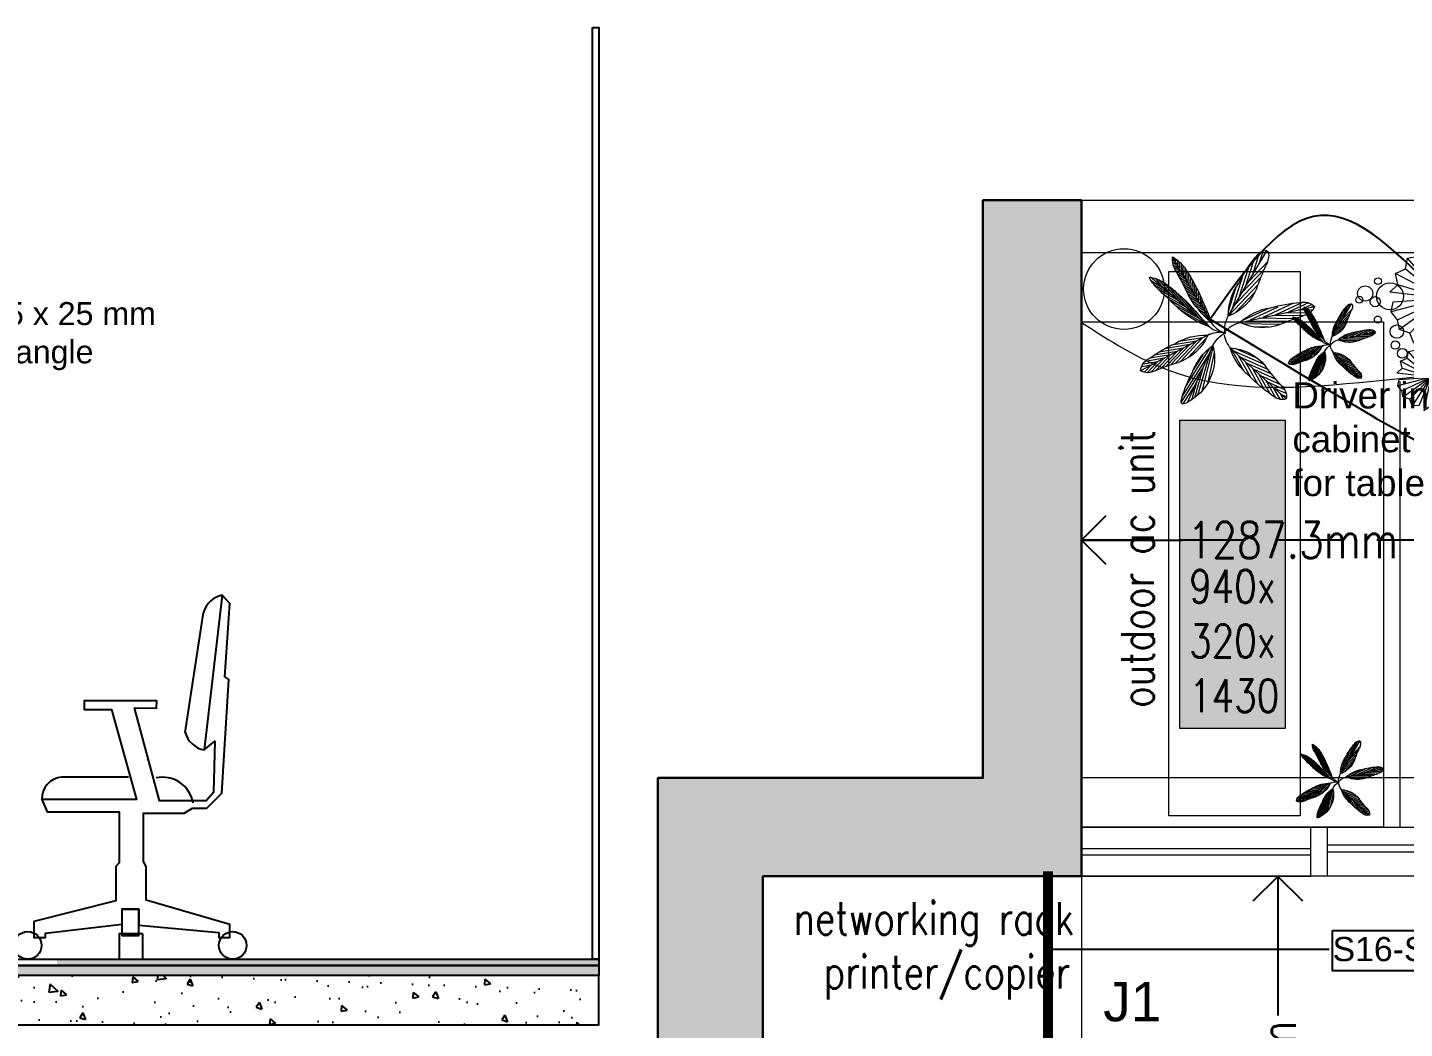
# Model space of a CAD drawing. Header units: millimetres. Extents: x 18660 to 770035, y -51195 to 133720.
# Drawn here: x 20833 to 25026, y 16652 to 19702 of the extents above; entities that cross this region are included whole.
import ezdxf
from ezdxf.lldxf.tags import DXFTag
from ezdxf.xclip import XClip

# ---------------------------------------------------------------- set-up
doc = ezdxf.new("R2010")
doc.units = ezdxf.units.MM
doc.header["$XCLIPFRAME"] = 2
doc.linetypes.add('HIDDEN', pattern=[0.375, 0.25, -0.125])
doc.layers.add('221105_Lighting Intent_Indo Nissin Raheja$0$0-BNA-CMNTS', color=240, linetype='Continuous', plot=False)
for name, color, linetype, lineweight in [('221105_Lighting Intent_Indo Nissin Raheja$0$BNA - CIV - Masonry', 250, 'Continuous', 30), ('221105_Lighting Intent_Indo Nissin Raheja$0$BNA - FF - Furn Fixed', 37, 'Continuous', 9), ('221105_Lighting Intent_Indo Nissin Raheja$0$BNA - FF - Furn Loose', 35, 'Continuous', 9), ('221105_Lighting Intent_Indo Nissin Raheja$0$BNA - HATCH - Masonry', 252, 'Continuous', 5), ('221105_Lighting Intent_Indo Nissin Raheja$0$BNA - LINE ELEV - Dark', 250, 'Continuous', 13), ('221105_Lighting Intent_Indo Nissin Raheja$0$BNA - LINE ELEV - Hidden', 252, '221105_Lighting Intent_Indo Nissin Raheja$0$DASHED', 13), ('221105_Lighting Intent_Indo Nissin Raheja$0$BNA - LINE ELEV - XLight', 9, 'Continuous', 5), ('221105_Lighting Intent_Indo Nissin Raheja$0$BNA - Text Specs', 253, 'Continuous', 0), ('221105_Lighting Intent_Indo Nissin Raheja$0$M-HVAC-TEXT1', 7, 'Continuous', 15)]:
    doc.layers.add(name, color=color, linetype=linetype, lineweight=lineweight)
for name, color, linetype, lineweight, true_color in [('221105_Lighting Intent_Indo Nissin Raheja$0$BNA - DW - Glass', 7, 'Continuous', 9, 0x007070), ('221105_Lighting Intent_Indo Nissin Raheja$0$BNA - Landscape', 7, 'Continuous', 5, 0x7c8e47), ('221105_Lighting Intent_Indo Nissin Raheja$0$BNA - LDSC - New', 7, 'Continuous', 13, 0x678156), ('S+ COVE 1', 7, 'Continuous', 25, 0xec4e32)]:
    doc.layers.add(name, color=color, linetype=linetype, lineweight=lineweight, true_color=true_color)
for name, color, linetype in [('221105_Lighting Intent_Indo Nissin Raheja$0$WINDOW', 3, 'Continuous'), ('AR_Hatch', 252, 'Continuous'), ('DUMMY-TEXT', 4, 'Continuous'), ('SWITCHING CIRCUITS', 3, 'Continuous')]:
    doc.layers.add(name, color=color, linetype=linetype)
doc.layers.add('S+ TEXT', color=7, linetype='Continuous', true_color=0x009494)
doc.styles.add('221105_Lighting Intent_Indo Nissin Raheja$0$ARIAL', font='arial.ttf', dxfattribs={"width": 0.8})
doc.styles.add('221105_Lighting Intent_Indo Nissin Raheja$0$SIMPLEX', font='simplex8.shx', dxfattribs={"width": 0.8})
doc.styles.add('DPA_25', font='arial.ttf', dxfattribs={"height": 62.5})
doc.styles.add('ROMANS-TITLE', font='ROMANS.shx', dxfattribs={"width": 0.8})
doc.styles.get("Standard").update_dxf_attribs({"font": 'arial.ttf'})
tags = doc.linetypes.add('221105_Lighting Intent_Indo Nissin Raheja$0$02B1', pattern=[15, 12, -3]).pattern_tags.tags
tags[6:7] = [DXFTag(74, 4), DXFTag(75, 0), DXFTag(340, '0'), DXFTag(46, 1.0), DXFTag(50, 0.0), DXFTag(44, 0.0), DXFTag(45, 0.0)]
tags[4:5] = [DXFTag(74, 4), DXFTag(75, 0), DXFTag(340, '0'), DXFTag(46, 1.0), DXFTag(50, 0.0), DXFTag(44, 0.0), DXFTag(45, 0.0)]
tags = doc.linetypes.add('221105_Lighting Intent_Indo Nissin Raheja$0$DASHED', pattern=[19.05, 12.7, -6.35]).pattern_tags.tags
tags[6:7] = [DXFTag(74, 4), DXFTag(75, 0), DXFTag(340, '0'), DXFTag(46, 1.0), DXFTag(50, 0.0), DXFTag(44, 0.0), DXFTag(45, 0.0)]
tags[4:5] = [DXFTag(74, 4), DXFTag(75, 0), DXFTag(340, '0'), DXFTag(46, 1.0), DXFTag(50, 0.0), DXFTag(44, 0.0), DXFTag(45, 0.0)]
tags = doc.linetypes.add('DASHED2', pattern=[9.525, 6.35, -3.175]).pattern_tags.tags
tags[6:7] = [DXFTag(74, 4), DXFTag(75, 0), DXFTag(340, '0'), DXFTag(46, 1.0), DXFTag(50, 0.0), DXFTag(44, 0.0), DXFTag(45, 0.0)]
tags[4:5] = [DXFTag(74, 4), DXFTag(75, 0), DXFTag(340, '0'), DXFTag(46, 1.0), DXFTag(50, 0.0), DXFTag(44, 0.0), DXFTag(45, 0.0)]
doc.dimstyles.new('BNA-Design', dxfattribs={"dimtxt": 200, "dimasz": 150, "dimexe": 100, "dimexo": 100, "dimgap": 1, "dimtad": 0, "dimdec": 1, "dimzin": 12, "dimdsep": 46, "dimtxsty": 'ROMANS-TITLE', "dimblk": 'OPEN90', "dimcen": 0.025, "dimclrd": 256, "dimclre": 253, "dimclrt": 256, "dimazin": 2, "dimtfac": 1, "dimtdec": 1, "dimtmove": 2, "dimatfit": 3, "dimldrblk": 'OPEN90', "dimfxl": 1, "dimtolj": 1, "dimtzin": 0, "dimlwd": -1, "dimlwe": 0, "dimarcsym": 0})

# ---------------------------------------------------------------- blocks, each defined once
blk = doc.blocks.new('221105_Lighting Intent_Indo Nissin Raheja$0$zw$3D6E')
at = {"layer": '221105_Lighting Intent_Indo Nissin Raheja$0$M-HVAC-TEXT1', "color": 7, "insert": (8908.6, 16396), "char_height": 74.211, "width": 72875.094, "attachment_point": 1, "style": '221105_Lighting Intent_Indo Nissin Raheja$0$ARIAL', "bg_fill": 2}
blk.add_mtext('{\\Fsimplex|c0;VRV OUTDOOR UNIT\\PMODEL :RXMQ8\\PDIVERSITY:120%\\PCAPACITY:8HP\\P940(W) X320(D) X1430(H)\\P3Ph/450V/50Hz}', dxfattribs=at)
blk = doc.blocks.new('221105_Lighting Intent_Indo Nissin Raheja$0$bush')
at = {"linetype": 'Continuous'}
for points in [[(197.9, 576.6), (172.7, 532.8), (122.9, 541.6), (110.8, 495.9), (65.6, 481.9), (66, 436.9), (33.8, 405.5), (57, 363.5)], [(160.8, 182.5), (359.4, 557.6)], [(314.2, 551.5), (187.1, 143.6)], [(304.4, 163.4), (197.9, 576.6)], [(231.2, 164.8), (280.4, 582.2)], [(240.4, 560.7), (280.4, 582.2), (314.2, 551.5), (359.4, 557.6), (385.7, 524.2)], [(240.4, 560.7), (269.2, 133.9)], [(434.7, 464.3), (59.7, 244.9)], [(426.6, 245.7), (65.6, 481.9)], [(110.8, 495.9), (416.6, 202.8)], [(385.7, 524.2), (113.9, 182.3)], [(114.5, 237.6), (424.2, 506.1)], [(254.1, 358.6), (122.9, 541.6)], [(172.7, 532.8), (349.4, 154.6)], [(385.7, 524.2), (424.2, 506.1), (434.7, 464.3)], [(450.1, 316.9), (33.8, 405.5)], [(57, 363.5), (479.2, 353)], [(66, 436.9), (461.9, 272)], [(73.5, 293.8), (466, 434.7)], [(450.4, 390.2), (254.1, 358.6)], [(466, 434.7), (450.4, 390.2), (479.2, 353), (450.1, 316.9), (461.9, 272), (426.6, 245.7), (416.6, 202.8)], [(-70.2, 272.6), (-101.7, 217.8), (-164, 228.8), (-179.1, 171.6), (-235.5, 154.1), (-235.1, 97.9), (-275.3, 58.6), (-246.3, 6.2)], [(62.9, -244), (-70.2, 272.6)], [(-28.6, -242.2), (33, 279.5)], [(-17.1, 252.7), (33, 279.5), (75.2, 241.2), (131.7, 248.7), (164.6, 207)], [(73.5, 293.8), (59.7, 244.9), (114.5, 237.6), (113.9, 182.3)], [(164.6, 207), (-175.2, -220.3)], [(-174.4, -151.2), (212.7, 184.4)], [(0, 0), (-164, 228.8)], [(-116.6, -220.1), (131.7, 248.7)], [(-101.7, 217.8), (119.1, -255)], [(75.2, 241.2), (-83.8, -268.7)], [(-17.1, 252.7), (19, -280.8)], [(326.1, 198.7), (286.7, 130.2), (209, 143.9), (190.1, 72.5), (119.5, 50.6), (120, -19.7), (69.8, -68.8), (106, -134.4)], [(160.8, 182.5), (187.1, 143.6), (231.2, 164.8), (269.2, 133.9), (304.4, 163.4), (349.4, 154.6)], [(164.6, 207), (212.7, 184.4), (225.8, 132.1)], [(492.5, -447.1), (326.1, 198.7)], [(378.2, -444.8), (455.1, 207.4)], [(392.6, 173.8), (455.1, 207.4), (507.9, 159.4), (578.5, 168.9), (619.6, 116.7)], [(225.8, 132.1), (-242.9, -142.2)], [(215.7, -141.1), (-235.5, 154.1)], [(-235.1, 97.9), (259.8, -108.2)], [(-225.7, -81), (264.9, 95.1)], [(-179.1, 171.6), (203.2, -194.8)], [(619.6, 116.7), (194.9, -417.4)], [(264.9, 95.1), (245.4, 39.6), (281.4, -7), (245.1, -52.2), (259.8, -108.2), (215.7, -141.1), (203.2, -194.8)], [(413.9, -142), (209, 143.9)], [(268.2, -417.2), (578.5, 168.9)], [(286.7, 130.2), (562.8, -460.8)], [(507.9, 159.4), (309.2, -477.9)], [(392.6, 173.8), (437.6, -493.1)], [(619.6, 116.7), (679.8, 88.4), (696.1, 23.1)], [(245.1, -52.2), (-275.3, 58.6)], [(-246.3, 6.2), (281.4, -7)], [(245.4, 39.6), (0, 0)], [(696.1, 23.1), (110.2, -319.7)], [(683.5, -318.4), (119.5, 50.6)], [(190.1, 72.5), (667.9, -385.5)], [(195.9, -331), (679.8, 88.4)], [(-225.7, -81), (-242.9, -142.2), (-174.4, -151.2), (-175.2, -220.3)], [(720.3, -207.3), (69.8, -68.8)], [(120, -19.7), (738.7, -277.3)], [(131.7, -243.3), (745.1, -23.2)], [(745.1, -23.2), (720.7, -92.6), (765.6, -150.8), (720.3, -207.3), (738.7, -277.3), (683.5, -318.4), (667.9, -385.5)], [(106, -134.4), (765.6, -150.8)], [(720.7, -92.6), (413.9, -142)], [(-116.6, -220.1), (-83.8, -268.7), (-28.6, -242.2), (19, -280.8), (62.9, -244), (119.1, -255)], [(131.7, -243.3), (110.2, -319.7), (195.9, -331), (194.9, -417.4)], [(268.2, -417.2), (309.2, -477.9), (378.2, -444.8), (437.6, -493.1), (492.5, -447.1), (562.8, -460.8)]]:
    blk.add_lwpolyline(points, dxfattribs=at)
for centre, radius in [((491.9, 301.8), 32.2), ((557.9, 273.1), 27.6), ((588.1, 188.5), 44.5), ((735.9, 172.6), 22.8), ((802.9, 74.7), 33.6), ((886.4, 55.5), 50), ((902.5, 109.4), 22.8), ((-489, -28.1), 33.6), ((732, -0.1), 89.1), ((-586.8, -94.9), 43.1), ((-572.8, -127.4), 37), ((-458, -75.8), 44.5), ((-347.7, -115.4), 43.1), ((-291.7, -45.1), 44.2), ((846.8, -54.7), 22.1), ((-370.9, -265.5), 89.1), ((-417.7, -153.3), 16.6), ((-333.6, -147.8), 37), ((-265.6, -302.5), 33.6), ((-182, -321.8), 50), ((-166, -267.8), 22.8)]:
    blk.add_circle(centre, radius, dxfattribs=at)
blk = doc.blocks.new('221105_Lighting Intent_Indo Nissin Raheja$0$BNA Shrub 07')
h = blk.add_hatch()
h.set_pattern_fill('ANSI31', color=256, scale=19.79817, angle=117, style=0)
h.set_pattern_definition([(162, (-3336676.52, -3304496.03), (-7.64746381, -23.53647348), [])])
edge = h.paths.add_edge_path()
edge.add_ellipse((1075, 2276), major_axis=(1652, 1652), ratio=1, start_angle=174.3907, end_angle=184.0154)
edge.add_ellipse((2584, 3964), major_axis=(3253, 3253), ratio=1, start_angle=183.6197, end_angle=189.4254)
edge.add_line((-92, 223), (-825, 990))
edge.add_arc((-242, 1151), 605, 195.4892, 216.2482)
h = blk.add_hatch()
h.set_pattern_fill('ANSI31', color=256, scale=19.79817, angle=243, style=0)
h.set_pattern_definition([(288, (-3336676.52, -3304496.03), (23.53647348, 7.64746381), [])])
edge = h.paths.add_edge_path()
edge.add_arc((-866, 708), 285, 38.8628, 81.8716)
edge.add_line((-825, 990), (-92, 223))
edge.add_ellipse((-1346, -331), major_axis=(-969, 969), ratio=1, start_angle=248.8224, end_angle=269.6386)
edge.add_ellipse((12161, 14361), major_axis=(13144, 13144), ratio=1, start_angle=181.4575, end_angle=182.6084, ccw=False)
h = blk.add_hatch()
h.set_pattern_fill('ANSI31', color=256, scale=32.99695, angle=137, style=0)
h.set_pattern_definition([(182, (-3336676.52, -3304496.03), (1.4394712, -41.22106186), [])])
edge = h.paths.add_edge_path()
edge.add_arc((-458, -742), 792, 74.1084, 108.9665)
edge.add_ellipse((-390, -1776), major_axis=(1281, 1281), ratio=1, start_angle=55.3365, end_angle=68.4873)
edge.add_arc((-1071, -314), 205, 101.6249, 162.3023)
edge.add_line((-1266, -252), (-241, 20))
h = blk.add_hatch()
h.set_pattern_fill('ANSI31', color=256, scale=32.99695, angle=30, style=0)
h.set_pattern_definition([(75, (-3336676.52, -3304496.03), (-39.84075815, 10.67529897), [])])
edge = h.paths.add_edge_path()
edge.add_arc((-711, -901), 200, 273.7574, 335.188)
edge.add_ellipse((2145, -2724), major_axis=(2256, 2256), ratio=1, start_angle=95.7624, end_angle=101.9603, ccw=False)
edge.add_arc((-876, -294), 687, 323.162, 371.0605)
edge.add_line((-202, -162), (-698, -1100))
h = blk.add_hatch()
h.set_pattern_fill('ANSI31', color=256, scale=32.99695, angle=90, style=0)
h.set_pattern_definition([(135, (-3336925.184, -3304491.567), (-29.16545918, -29.16545918), [])])
edge = h.paths.add_edge_path()
edge.add_arc((475, -968), 205, 329.1248, 386.5651)
edge.add_ellipse((475, -968), major_axis=(-145, 145), ratio=1, start_angle=251.5651, end_angle=254.8021)
edge.add_arc((-1071, -1424), 1812, 17.9397, 31.0906)
edge.add_arc((-251, -791), 792, 22.4606, 57.3186)
edge.add_line((177, -124), (651, -1073))
for p, q in [((-28, 243), (-469, 1208)), ((-422, 1183), (-375, 1003)), ((-92, 223), (-825, 990)), ((-470, 1138), (-375, 1003)), ((-465, 1088), (-318, 877)), ((-449, 1021), (-260, 751)), ((-384, 1136), (-318, 877)), ((-342, 1070), (-260, 751)), ((-292, 974), (-203, 626)), ((70, 201), (825, 990)), ((638, 794), (727, 985)), ((708, 868), (767, 993)), ((-427, 946), (-203, 626)), ((-380, 837), (-145, 500)), ((-242, 880), (-145, 500)), ((-190, 782), (-101, 404)), ((356, 499), (504, 816)), ((426, 573), (565, 870)), ((497, 647), (620, 911)), ((497, 647), (755, 782)), ((567, 721), (679, 959)), ((567, 721), (800, 843)), ((638, 794), (825, 892)), ((708, 868), (830, 932)), ((-301, 679), (-101, 404)), ((-153, 713), (-46, 283)), ((148, 282), (289, 591)), ((214, 351), (364, 671)), ((285, 425), (437, 751)), ((285, 425), (620, 601)), ((356, 499), (665, 661)), ((426, 573), (717, 725)), ((-184, 479), (-46, 283)), ((138, 230), (472, 402)), ((148, 282), (550, 488)), ((214, 351), (592, 549)), ((213, 113), (1067, 239)), ((255, 145), (855, 323)), ((309, 127), (1006, 334)), ((309, 127), (1006, 334)), ((373, 214), (608, 284)), ((538, 161), (1098, 327)), ((768, 195), (1105, 295)), ((768, 195), (1024, 196)), ((-241, 20), (-1266, -252)), ((-246, 19), (-779, -261)), ((-14, -6), (11, 4)), ((222, 108), (865, 88)), ((300, 70), (748, 42)), ((309, 127), (939, 130)), ((538, 161), (985, 163)), ((-784, -124), (-1130, -306)), ((-604, -77), (-1010, -289)), ((-425, -29), (-888, -272)), ((-202, -162), (-698, -1100)), ((-312, -63), (-667, -249)), ((-505, -499), (-223, -171)), ((651, -1073), (177, -124)), ((271, -644), (204, -179)), ((-549, -613), (-268, -287)), ((214, -536), (165, -195)), ((323, -715), (263, -296)), ((-661, -807), (-354, -450)), ((374, -786), (321, -413)), ((427, -862), (379, -529)), ((-713, -930), (-441, -614)), ((481, -946), (438, -646)), ((533, -1019), (496, -763)), ((-725, -1007), (-527, -778)), ((-716, -1060), (-614, -941)), ((579, -1052), (555, -880)), ((623, -1068), (613, -996))]:
    blk.add_line(p, q)
for centre, major_axis, start_param, end_param in [((135, 1169), (-428, 428), 0.722305, 1.084618), ((-242, 1151), (-428, 428), 1.055735, 1.418049), ((-866, 708), (201, 201), 6.176071, 6.926716), ((1748, 1801), (-1652, 1652), 1.139465, 1.307448), ((16178, 9592), (13144, 13144), 2.833601, 2.853687), ((785, 788), (145, 145), 0.590761, 1.64978), ((631, 939), (141, 141), 4.681483, 5.75365), ((1075, 2276), (1652, 1652), 3.043692, 3.211675), ((12161, 14361), (13144, 13144), 3.167031, 3.187117), ((1736, -513), (1281, 1281), 1.442743, 1.672268), ((3263, -1194), (2256, 2256), 1.683492, 1.791664), ((-1346, -331), (-969, 969), 4.34277, 4.706082), ((3726, 2902), (3253, 3253), 2.871338, 2.972667), ((-1393, 130), (969, 969), 5.580136, 5.943447), ((864, 45), (-560, 560), -0.04915, 0.559237), ((2584, 3964), (3253, 3253), 3.204768, 3.306097), ((3, 904), (486, 486), 4.055389, 4.891377), ((-369, -33), (266, 266), 5.590737, 6.243453), ((-372, 92), (266, 266), 5.257307, 5.910023), ((368, -33), (-266, 266), 0.039732, 0.692448), ((713, -501), (-560, 560), -0.710819, -0.102432), ((562, 705), (-486, 486), 1.822924, 3.209168), ((1058, -1478), (-1281, 1281), -0.76731, -0.560197), ((-390, -1776), (1281, 1281), 0.965804, 1.195329), ((-795, 426), (486, 486), 4.02988, 4.865868), ((-458, -742), (-560, 560), -1.062758, -0.454371), ((-151, -345), (266, 266), 0.374827, 1.027543), ((128, -344), (-266, 266), -0.371007, 0.281709), ((274, -258), (266, 266), 0.948859, 1.601575), ((-137, -341), (266, 266), 5.97868, 6.631396), ((1844, -2954), (2256, 2256), 1.115152, 1.129995), ((211, -838), (560, 560), 1.333, 1.941388), ((-876, -294), (-486, 486), 3.284046, 4.120034), ((848, -271), (-486, 486), 0.569559, 1.405547), ((-251, -791), (560, 560), 5.889798, 6.498185), ((-530, -3442), (2256, 2256), 0.846407, 0.95458), ((1016, -1490), (-1281, 1281), 0.219969, 0.449495), ((-1071, -1424), (-1281, 1281), 4.240098, 4.469624), ((2145, -2724), (2256, 2256), 1.67137, 1.779542), ((-2227, -2632), (2256, 2256), 6.051643, 6.159816), ((-519, -999), (-145, 145), 0.242458, 1.301477), ((669, -874), (141, 141), 2.76645, 3.838617), ((475, -968), (145, 145), 4.958913, 6.017932), ((-711, -901), (141, 141), 3.992569, 5.064736)]:
    blk.add_ellipse(centre, major_axis=major_axis, ratio=1, start_param=start_param, end_param=end_param)
for points in [[(-332, 1051), (-442, 1207), (-466, 1224), (-469, 1208)], [(1025, 334), (1080, 331), (1103, 324), (1080, 253)], [(-1112, -114), (-1261, -226), (-1266, -252), (-1178, -298), (-1067, -297)]]:
    blk.add_spline(points, degree=3)
blk = doc.blocks.new('221105_Lighting Intent_Indo Nissin Raheja$0$zw$98E6')
at = {"layer": '221105_Lighting Intent_Indo Nissin Raheja$0$BNA - FF - Furn Loose', "ltscale": 50, "true_color": 0x969696}
h = blk.add_hatch(color=252, dxfattribs=at)
h.dxf.hatch_style = 1
h.paths.add_polyline_path([(-11270, 10570), (-11270, 9630), (-10950, 9630), (-10950, 10570)])
at = {"layer": '221105_Lighting Intent_Indo Nissin Raheja$0$BNA - HATCH - Masonry', "ltscale": 20, "true_color": 0x969696}
h = blk.add_hatch(color=252, dxfattribs=at)
h.paths.add_polyline_path([(-14600, 2540), (-12860, 2540), (-12860, 3450), (-13660, 3450), (-13660, 3150), (-13890, 3150), (-13890, 3680), (-12860, 3680), (-12540, 3680), (-12540, 2540), (-12135.7, 2540), (-11944.3, 2540), (-10895.2, 2540), (-10664.8, 2540), (-8691, 2540), (-8691, 2480), (-9290.5, 2480), (-9302.2, 2480), (-4120, 2480), (-4120, 0), (-4350, 0), (-4350, 2250), (-14600, 2250)])
h.paths.add_polyline_path([(-12860, 9480), (-12860, 8190), (-12540, 8190), (-12540, 9180), (-11570, 9180), (-11570, 9480), (-11570, 11240), (-11870, 11240), (-11870, 9480)])
h.paths.add_polyline_path([(-14600, 8490), (-14600, 8190), (-12860, 8190), (-12860, 8490)])
at = {"layer": '221105_Lighting Intent_Indo Nissin Raheja$0$BNA - CIV - Masonry', "color": 252, "ltscale": 800, "true_color": 0x969696}
blk.add_line((-11570, 11240), (-11570, 11080), dxfattribs=at)
at = {"layer": '221105_Lighting Intent_Indo Nissin Raheja$0$BNA - CIV - Masonry', "color": 252, "true_color": 0x969696}
blk.add_lwpolyline([(-12860, 9480), (-11870, 9480), (-11870, 11240), (-11570, 11240), (-11570, 9480), (-11570, 9480), (-11570, 9180), (-12540, 9180), (-12540, 8190), (-12860, 8190), (-12860, 8190), (-14600, 8190), (-14600, 8490), (-12860, 8490), (-12860, 9480)], dxfattribs=at)
at = {"layer": '221105_Lighting Intent_Indo Nissin Raheja$0$BNA - DW - Glass', "color": 252, "linetype": 'Continuous', "true_color": 0x969696}
for p, q in [((-11570, 9265), (-10871.8, 9265)), ((-11570, 9245), (-10871.8, 9245))]:
    blk.add_line(p, q, dxfattribs=at)
blk.add_lwpolyline([(-10871.8, 9330), (-10821.8, 9330), (-10821.8, 9180), (-10871.8, 9180)], close=True, dxfattribs=at)
blk.add_lwpolyline([(-10821.8, 9255), (-10071.8, 9255), (-10071.8, 9275), (-10821.8, 9275)], dxfattribs=at)
at = {"layer": '221105_Lighting Intent_Indo Nissin Raheja$0$BNA - FF - Furn Fixed', "color": 252, "true_color": 0x969696}
for p, q in [((-10650, 10688.2), (-10650, 9330)), ((-10600, 10688.2), (-10600, 9330))]:
    blk.add_line(p, q, dxfattribs=at)
blk.add_lwpolyline([(-10950, 9630), (-11270, 9630), (-11270, 10570), (-10950, 10570)], close=True, dxfattribs=at)
blk.add_lwpolyline([(-11570, 9340), (-11570, 8190), (-11670, 8190)], dxfattribs=at)
at = {"layer": '221105_Lighting Intent_Indo Nissin Raheja$0$BNA - FF - Furn Fixed', "color": 252, "true_color": 0x969696, "end_tangent": (-1, 0)}
blk.add_spline([(-11570, 10867.6), (-11305.2, 10722.3), (-10056.4, 10687.9), (-9850.4, 10634.5), (-9362.9, 10822.6), (-9457.5, 11080)], degree=3, dxfattribs=at)
at = {"layer": '221105_Lighting Intent_Indo Nissin Raheja$0$BNA - Landscape', "color": 252, "ltscale": 10, "true_color": 0x969696}
blk.add_circle((-11440.5, 10969.5), 123.1, dxfattribs=at)
at = {"layer": '221105_Lighting Intent_Indo Nissin Raheja$0$BNA - LINE ELEV - Dark', "color": 252, "linetype": 'Continuous', "true_color": 0x969696}
for p, q in [((-11570, 9330), (-10871.8, 9330)), ((-10821.8, 9330), (-9621.8, 9330)), ((-11570, 9180), (-10871.8, 9180)), ((-9621.8, 9180), (-10821.8, 9180))]:
    blk.add_line(p, q, dxfattribs=at)
blk.add_lwpolyline([(-11570, 11240), (-6660, 11240), (-6660, 11080), (-11570, 11080)], close=True, dxfattribs=at)
at = {"layer": '221105_Lighting Intent_Indo Nissin Raheja$0$BNA - LINE ELEV - Hidden', "color": 252, "lineweight": 9, "ltscale": 20, "true_color": 0x969696}
for p, q in [((-7557.5, 9480), (-11570, 9480)), ((-7557.5, 9180), (-11570, 9180))]:
    blk.add_line(p, q, dxfattribs=at)
blk.add_lwpolyline([(-11304.3, 11022.9), (-10904.3, 11022.9), (-10904.3, 9364.1), (-11304.3, 9364.1)], close=True, dxfattribs=at)
at = {"layer": '221105_Lighting Intent_Indo Nissin Raheja$0$BNA - LINE ELEV - XLight', "color": 252, "linetype": '221105_Lighting Intent_Indo Nissin Raheja$0$02B1', "lineweight": 9, "ltscale": 15, "true_color": 0x969696}
blk.add_lwpolyline([(-10650, 9330), (-11570, 9330), (-11570, 10870), (-10650, 10870)], close=True, dxfattribs=at)
at = {"layer": '221105_Lighting Intent_Indo Nissin Raheja$0$BNA - LDSC - New', "color": 252, "true_color": 0x969696}
for name, p, xscale, yscale, zscale, rotation in [('221105_Lighting Intent_Indo Nissin Raheja$0$BNA Shrub 07', (-11133.2, 10835.2), -0.2185180664062501, 0.21851806640625, 0.21851806640625, 74.24300958410088), ('221105_Lighting Intent_Indo Nissin Raheja$0$bush', (-10327.4, 10797.8), 0.4618300174231234, 0.4618300174231234, 0.4618300174231234, 153.7222092800493), ('221105_Lighting Intent_Indo Nissin Raheja$0$BNA Shrub 07', (-10811.2, 10798.8, 0), -0.109259033203125, 0.109259033203125, 0.109259033203125, 74.24300958410088), ('221105_Lighting Intent_Indo Nissin Raheja$0$BNA Shrub 07', (-10786.4, 9466.7), -0.109259033203125, 0.109259033203125, 0.109259033203125, 74.24300958410088)]:
    blk.add_blockref(name, p, dxfattribs=dict(at, xscale=xscale, yscale=yscale, zscale=zscale, rotation=rotation))
at = {"layer": '221105_Lighting Intent_Indo Nissin Raheja$0$BNA - Text Specs', "color": 252, "ltscale": 100, "true_color": 0x969696, "insert": (-11349.6, 9693.7), "char_height": 100, "width": 1261.125, "attachment_point": 7, "rotation": 90, "style": '221105_Lighting Intent_Indo Nissin Raheja$0$SIMPLEX'}
blk.add_mtext('outdoor ac unit', dxfattribs=at)
at = {"layer": '221105_Lighting Intent_Indo Nissin Raheja$0$BNA - Text Specs', "color": 252, "ltscale": 100, "true_color": 0x969696, "char_height": 100, "style": '221105_Lighting Intent_Indo Nissin Raheja$0$SIMPLEX'}
for s, insert, width, attachment_point in [('940x\\P320x\\P1430', (-11242, 9680.2, 0), 358.035, 7), ('networking rack', (-11592.8, 8968.4), 1135.908, 9), ('printer/copier', (-11603.9, 8804.8), 528.186, 9)]:
    blk.add_mtext(s, dxfattribs=dict(at, insert=insert, width=width, attachment_point=attachment_point))
blk = doc.blocks.new('221105_Lighting Intent_Indo Nissin Raheja', base_point=(179843, 23050))
at = {"layer": '221105_Lighting Intent_Indo Nissin Raheja$0$0-BNA-CMNTS', "ltscale": 800}
blk.add_blockref('221105_Lighting Intent_Indo Nissin Raheja$0$zw$3D6E', (138847.624, -15974.879), dxfattribs=at)
at = {"layer": '221105_Lighting Intent_Indo Nissin Raheja$0$WINDOW', "color": 252, "ltscale": 800, "true_color": 0x969696}
blk.add_blockref('221105_Lighting Intent_Indo Nissin Raheja$0$zw$98E6', (207162.524, -10118.896), dxfattribs=at)
blk = doc.blocks.new('_Open90')
at = {"layer": 'DUMMY-TEXT', "color": 0, "lineweight": -2}
for p, q in [((-0.5, 0.5), (0, 0)), ((0, 0), (-1, 0)), ((0, 0), (-0.5, -0.5))]:
    blk.add_line(p, q, dxfattribs=at)
blk = doc.blocks.new('*D213')
at = {"ltscale": 800, "transparency": 16777216}
for p, q in [((24192.7, 18140.1), (24350.1, 18140.1)), ((25180, 18140.1), (25022.6, 18140.1))]:
    blk.add_line(p, q, dxfattribs=at)
at = {"layer": 'DEFPOINTS', "color": 0, "ltscale": 800, "transparency": 16777216}
for p in [(24042.7, 18140.1), (24042.7, 18140.1), (25330, 18140.1)]:
    blk.add_point(p, dxfattribs=at)
at = {"ltscale": 800, "transparency": 16777216, "xscale": 150, "yscale": 150, "zscale": 150, "rotation": 180.000000000001}
blk.add_blockref('_Open90', (24042.7, 18140.1), dxfattribs=at)
at = {"ltscale": 800, "transparency": 16777216, "xscale": 150, "yscale": 150, "zscale": 150}
blk.add_blockref('_Open90', (25330, 18140.1), dxfattribs=at)
at = {"ltscale": 800, "transparency": 16777216, "insert": (24686.3, 18140.1), "char_height": 110, "attachment_point": 5, "style": 'ROMANS-TITLE'}
blk.add_mtext('\\A1;1287.3mm', dxfattribs=at)
blk = doc.blocks.new('*D245')
at = {"color": 253, "lineweight": 0, "ltscale": 800, "transparency": 16777216}
for p, q in [((24541, 17115.2), (24541, 17115.2)), ((24541, 15594.5), (24541, 15594.5))]:
    blk.add_line(p, q, dxfattribs=at)
at = {"ltscale": 800, "transparency": 16777216}
for p, q in [((24641, 16965.2), (24641, 16691.1)), ((24641, 15744.5), (24641, 16018.6))]:
    blk.add_line(p, q, dxfattribs=at)
at = {"layer": 'DEFPOINTS', "color": 0, "ltscale": 800, "transparency": 16777216}
for p in [(24641, 17115.2), (24641, 17115.2), (24641, 15594.5)]:
    blk.add_point(p, dxfattribs=at)
at = {"ltscale": 800, "transparency": 16777216, "xscale": 150, "yscale": 150, "zscale": 150}
for p, rotation in [((24641, 17115.2), 90), ((24641, 15594.5), 270)]:
    blk.add_blockref('_Open90', p, dxfattribs=dict(at, rotation=rotation))
at = {"ltscale": 800, "transparency": 16777216, "insert": (24641, 16354.9), "char_height": 110, "attachment_point": 5, "rotation": 90, "style": 'ROMANS-TITLE'}
blk.add_mtext('\\A1;1520.7mm', dxfattribs=at)

msp = doc.modelspace()

# ---------------------------------------------------------------- block references
at = {"color": 1, "ltscale": 800, "true_color": 0xff0004}
ref = msp.add_blockref('221105_Lighting Intent_Indo Nissin Raheja', (8293.14, 41104.14), dxfattribs=at)
XClip(ref).set_block_clipping_path([(190209.5960207216, -11586.8480245116), (208867.2415907553, 3230.2594809751)])

# ---------------------------------------------------------------- next in the draw order: hatches: boundary and pattern name
h = msp.add_hatch(color=256)
h.dxf.hatch_style = 1
h.paths.add_polyline_path([(20922.95, 16843.12), (20922.95, 16863.12), (22572.95, 16863.12), (22572.95, 16843.12)])
h = msp.add_hatch()
h.set_pattern_fill('AR-SAND', color=256, scale=10, angle=-360, style=0)
h.set_pattern_definition([(37.5, (735531.111, 1987916.255), (-0.62993358, 19.26823769), [0, -15.2, 0, -17, 0, -16.25]), (7.5, (735531.11, 1987916.255), (17.69776705, 28.22146065), [0, -8.2, 0, -13.7, 0, -5.25]), (327.5, (735518.81, 1987916.255), (31.14141862, 0.05659054), [0, -5, 0, -18, 0, -23.5]), (317.5, (735518.81, 1987916.255), (30.06126605, 8.77675565), [0, -2.5, 0, -11.8, 0, -13.5])])
h.paths.add_polyline_path([(19476.48, 16812.52), (19476.48, 16842.52), (22572.95, 16842.52), (22572.95, 16812.52)])
h = msp.add_hatch()
h.set_pattern_fill('AR-CONC', color=256, scale=29, angle=-90)
h.set_pattern_definition([(320, (688354.32, 2138275.67), (-18.198119, -208.005453), [21.75, -239.25]), (265, (688354.32, 2138275.67), (218.135719, 40.237887), [17.4, -191.4]), (10.451444, (688352.8, 2138258.34), (199.937597, -167.767566), [18.484656, -203.331212]), (316.1842, (688412.32, 2138275.67), (-48.00059, -309.499986), [32.625, -358.875]), (6.635635, (688408.32, 2138249.88), (282.494394, -271.051964), [27.727, -304.99699]), (261.184164, (688412.32, 2138275.67), (282.494394, -271.051964), [26.1, -287.1]), (291, (688397.82, 2138246.67), (-116.759478, -173.103045), [21.75, -239.25]), (236, (688397.82, 2138246.67), (210.293513, -70.561446), [17.4, -191.4]), (341.451445, (688388.1, 2138232.25), (93.534034, -243.66449), [18.484655, -203.331212]), (307.5, (688354.32, 2138275.675), (96.5392176, -3.526358), [0, -189.08, 0, -194.3, 0, -192.125]), (277.5, (688354.32, 2138275.67), (114.3793964, -76.290166), [0, -110.78, 0, -184.73, 0, -73.225]), (237.5, (688354.32, 2138340.345), (-6.5409128, -154.8085065), [0, -72.5, 0, -226.2, 0, -300.15]), (227.5, (688354.32, 2138369.34), (29.030445, -169.123989), [0, -94.25, 0, -150.22, 0, -213.15])])
h.paths.add_polyline_path([(19476.08, 16663.12), (22572.95, 16663.12), (22572.95, 16813.12), (19476.08, 16813.12)])

# ---------------------------------------------------------------- next in the draw order: linework, layer by layer
at = {"linetype": 'HIDDEN', "ltscale": 800}
msp.add_line((24042.66, 18140.14), (34162.66, 18140.14), dxfattribs=at)
at = {"ltscale": 800}
for points in [[(21433.54, 17723.06), (21448.91, 17946.89), (21425.96, 17971.98), (21370.55, 17500.41), (21403.4, 17526.65), (21399.45, 17370.51), (21377.12, 17345.58), (21235.22, 17345.58), (21159.02, 17628.99), (21226.03, 17627.68), (21226.46, 17650.05), (21005.3, 17650.05), (21005.3, 17623.74), (21088.07, 17623.74), (21164.27, 17349.52), (20876.54, 17349.52), (20892.31, 17311.47), (21111.97, 17311.47), (21111.97, 17156.7), (21101.49, 17145.37), (21101.49, 17040.23), (20851.69, 16977.24), (20851.69, 16928.82), (20887.37, 16928.82), (20887.37, 16941.61), (21120.64, 16969.02), (21120.64, 17014.69), (21171.87, 17014.69), (21171.87, 16966.28), (21415.2, 16944.35), (21415.2, 16928.82), (21449.05, 16928.82), (21449.05, 16968.1), (21193.82, 17043.01), (21193.82, 17145.33), (21185.59, 17159.95), (21185.59, 17307.5), (21310.36, 17307.5), (21335.41, 17322.85), (21370.95, 17322.85), (21378.92, 17322.85), (21425.05, 17368.38), (21446.18, 17715.13), (21433.54, 17723.06)], [(21313.11, 17553.46), (21368.51, 17918.92)], [(21140.54, 17417.25), (20936.41, 17417.25)]]:
    msp.add_lwpolyline(points, dxfattribs=at)
for points in [[(21171.87, 17014.69), (21120.12, 17014.69), (21120.12, 16935.36), (21171.87, 16935.36)], [(21183.63, 16940.18), (21112.09, 16940.18), (21112.09, 16863.12), (21183.63, 16863.12)]]:
    msp.add_lwpolyline(points, close=True, dxfattribs=at)
msp.add_lwpolyline([(22572.95, 16863.12), (22572.95, 16843.12), (19476.36, 16843.12), (19476.36, 16863.12), (22572.95, 16863.12)])
for points in [[(19476.48, 16813.12), (19476.48, 16843.12), (22572.95, 16843.12), (22572.95, 16813.12)], [(19476.08, 16813.12), (19476.08, 16663.12), (22572.95, 16663.12), (22572.95, 16813.12)]]:
    msp.add_lwpolyline(points, close=True)
for centre in [(20833.46, 16904.8), (21457.87, 16904.8)]:
    msp.add_circle(centre, 42.02, dxfattribs=at)
for centre, radius, start, end in [((21440.27, 17898.85), 74.51, 101.07791, 164.37338), ((21384.87, 17573.53), 74.51, 195.62662, 258.92209), ((20941.71, 17352.24), 65.23, 94.66049, 182.38882), ((21243.58, 17322.13), 95.17, 9.8964, 101.77032)]:
    msp.add_arc(centre, radius, start, end, dxfattribs=at)
at = {"layer": 'AR_Hatch', "ltscale": 800}
msp.add_lwpolyline([(22553.48, 19701.79), (22572.95, 19701.79), (22572.95, 16863.12), (22553.48, 16863.12)], close=True, dxfattribs=at)
at = {"layer": 'S+ COVE 1', "linetype": 'DASHED2', "ltscale": 10, "const_width": 30}
msp.add_lwpolyline([(23940.49, 16140.54), (23940.49, 17130.54)], dxfattribs=at)
at = {"layer": 'SWITCHING CIRCUITS'}
msp.add_line((24796.64, 16891.83), (23940.49, 16891.83), dxfattribs=at)
msp.add_lwpolyline([(24807.4, 16950.05), (25768.44, 16950.05), (25768.44, 16827.28), (24807.4, 16827.28)], close=True, dxfattribs=at)
for points in [[(25142.94, 18876.44), (24772.11, 19129.23), (24434.48, 18812.81)], [(24434.48, 18812.81), (26262.28, 17963.35), (28280.12, 17700.24), (28930.55, 17476.61), (30025.86, 17685.36)]]:
    msp.add_spline(points, degree=3, dxfattribs=at)

# ---------------------------------------------------------------- next in the draw order: texts
at = {"layer": 'S+ TEXT', "width": 2329.3691, "attachment_point": 1, "style": 'DPA_25'}
for s, insert, char_height in [('25 x 25 mm\\PL angle ', (20712.92, 18865.12, -700815.63), 70), ('Driver in \\Pcabinet\\Pfor table', (24685.14, 18620.85), 80), ('J1', (24108.96, 16793.51, -15200.99), 119.932)]:
    msp.add_mtext(s, dxfattribs=dict(at, insert=insert, char_height=char_height))
at = {"layer": 'SWITCHING CIRCUITS'}
msp.add_text('S16-SW-PNE-LADB', height=73.6627, dxfattribs=at).set_placement((24807.4, 16856.75))

# ---------------------------------------------------------------- next in the draw order: dimensions: what is measured, and where the dimension line sits
at = {"ltscale": 800}
for p1, p2, picture, middle in [((25330, 18140.14), (24042.66, 18140.14), '*D213', (24686.33, 18140.14)), ((24641.05, 15594.52), (24641.05, 17115.24), '*D245', (24641.05, 16354.88))]:
    dim = msp.add_aligned_dim(p1=p1, p2=p2, distance=0, dimstyle='BNA-Design', override={"dimtxt": 110, "dimpost": 'mm\\X', "dimtfillclr": 256}, dxfattribs=at)
    dim.commit()
    dim.dimension.update_dxf_attribs({"geometry": picture, "text_midpoint": middle})

# ---------------------------------------------------------------- next in the draw order: leaders
at = {"color": 1, "ltscale": 800, "true_color": 0xff0004, "annotation_type": 0, "has_hookline": 1, "hookline_direction": 0, "text_width": 501.7}
msp.add_leader([(20086.48, 19080.22), (20387.31, 18812.26), (20718.72, 18813.9)], dimstyle='BNA-Design', override={"dimtxt": 110, "dimasz": 70, "dimclrd": 1, "dimldrblk": 'DotSmall', "dimtfillclr": 256}, dxfattribs=at)

doc.saveas('drawing.dxf')
